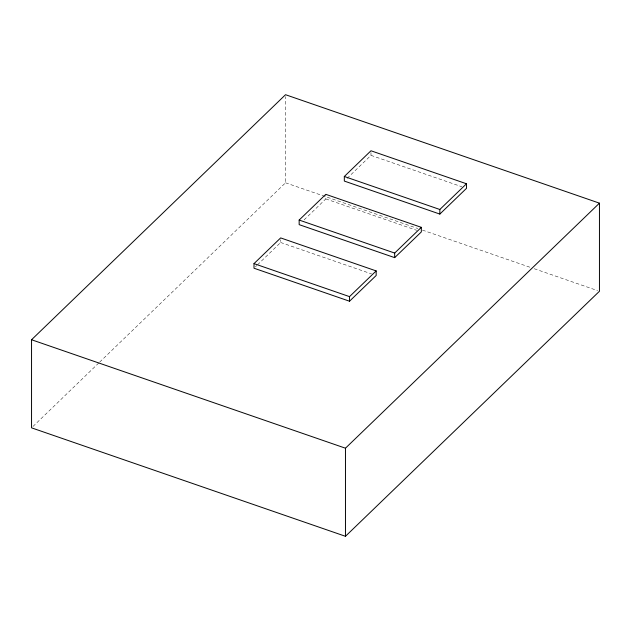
<?xml version="1.0" encoding="UTF-8"?>
<svg xmlns="http://www.w3.org/2000/svg" width="631" height="631" viewBox="0 0 631 631"><rect width="100%" height="100%" fill="white"/><g stroke="black" fill="none" stroke-linecap="round" stroke-linejoin="round"><path stroke-width="0.47" stroke-dasharray="3.15 2.37" d="M32.97 426.469L98.949 362.817M99.659 362.131L285.535 182.801L285.535 96.661M255.397 266.858L256.801 265.501M257.503 264.831L280.653 242.493L280.653 239.741M304.071 219.904L325.817 198.923L325.817 195.255M347.121 178.368L370.973 155.352L370.973 152.599M370.973 155.352L461.853 186.752M285.535 182.801L417.809 228.501M422.462 230.11L530.521 267.441M534.244 268.727L597.589 290.615M325.817 198.923L416.697 230.323M280.653 242.493L371.533 273.893"/><path stroke-width="0.95" d="M31.55 339.746L285.535 94.705L599.45 203.158L599.45 291.254L345.465 536.295L31.55 427.842L31.55 339.746L345.465 448.199L599.45 203.158M253.993 263.624L280.653 237.911L376.171 270.912L376.171 275.495L349.519 301.216L253.993 268.214L253.993 263.624L349.519 296.625L376.171 270.912M299.157 220.053L325.817 194.34L421.334 227.341L421.334 231.924L394.675 257.645L299.157 224.644L299.157 220.053L394.675 253.055L421.334 227.341M344.321 176.483L370.973 150.77L466.49 183.771L466.49 188.353L439.839 214.075L344.321 181.073L344.321 176.483L439.839 209.484L466.49 183.771M439.839 209.484L439.839 214.075M394.675 253.055L394.675 257.645M349.519 296.625L349.519 301.216M345.465 448.199L345.465 536.295"/></g></svg>
